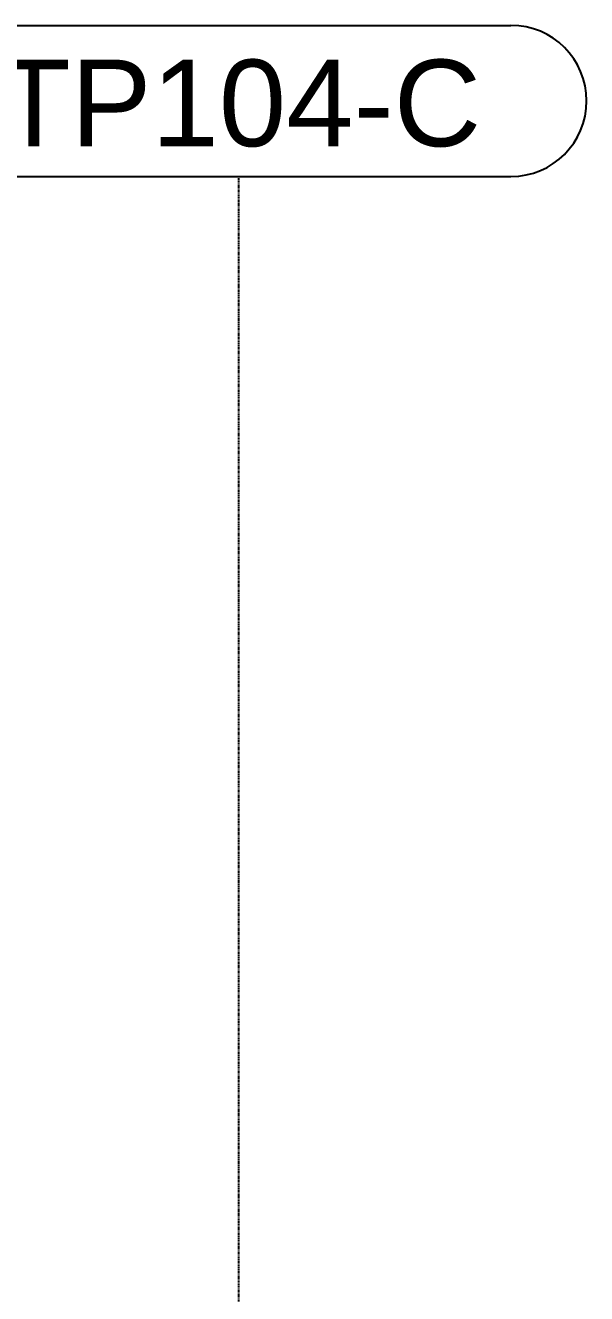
# Model space of a CAD drawing. Header units: millimetres. Extents: x 2102 to 20742, y 12631 to 26594.
# Drawn here: x 8350 to 9092, y 24915 to 26594 of the extents above; entities that cross this region are included whole.
import ezdxf

# ---------------------------------------------------------------- set-up
doc = ezdxf.new("R2010")
doc.units = ezdxf.units.MM
doc.linetypes.add('DXK_LINE_DOT5', pattern=[7.8785, 2.979, -0.9799, 0.9799, -0.9799, 0.9799, -0.9799])
doc.layers.add('10', color=7, linetype='Continuous')
doc.layers.add('2', color=7, linetype='Continuous')
doc.styles.add('Arial', font='arial.ttf', dxfattribs={"height": 0.2})

# ---------------------------------------------------------------- blocks, each defined once
blk = doc.blocks.new('GridLine-116860372-116902 - 114867')
at = {"layer": '10', "color": 7, "linetype": 'Continuous'}
for p, q in [((9125.5, 27911.7), (10025.6, 27911.7)), ((9125.5, 27661.7), (10025.6, 27661.7))]:
    blk.add_line(p, q, dxfattribs=at)
blk.add_arc((10025.6, 27786.7), 125, 270, 90, dxfattribs=at)
at = {"layer": '2', "color": 7, "linetype": 'DXK_LINE_DOT5'}
blk.add_line((9575.6, 12454.5), (9575.6, 27661.7), dxfattribs=at)
at = {"layer": '10', "color": 7, "linetype": 'Continuous', "style": 'Arial'}
blk.add_text('TP104-C', height=143.26, dxfattribs=at).set_placement((9175.5, 27711.7))

msp = doc.modelspace()

# ---------------------------------------------------------------- block references
at = {"xscale": 0.8, "yscale": 0.8, "zscale": 0.8}
msp.add_blockref('GridLine-116860372-116902 - 114867', (971.5, 4264.2), dxfattribs=at)

doc.saveas('drawing.dxf')
